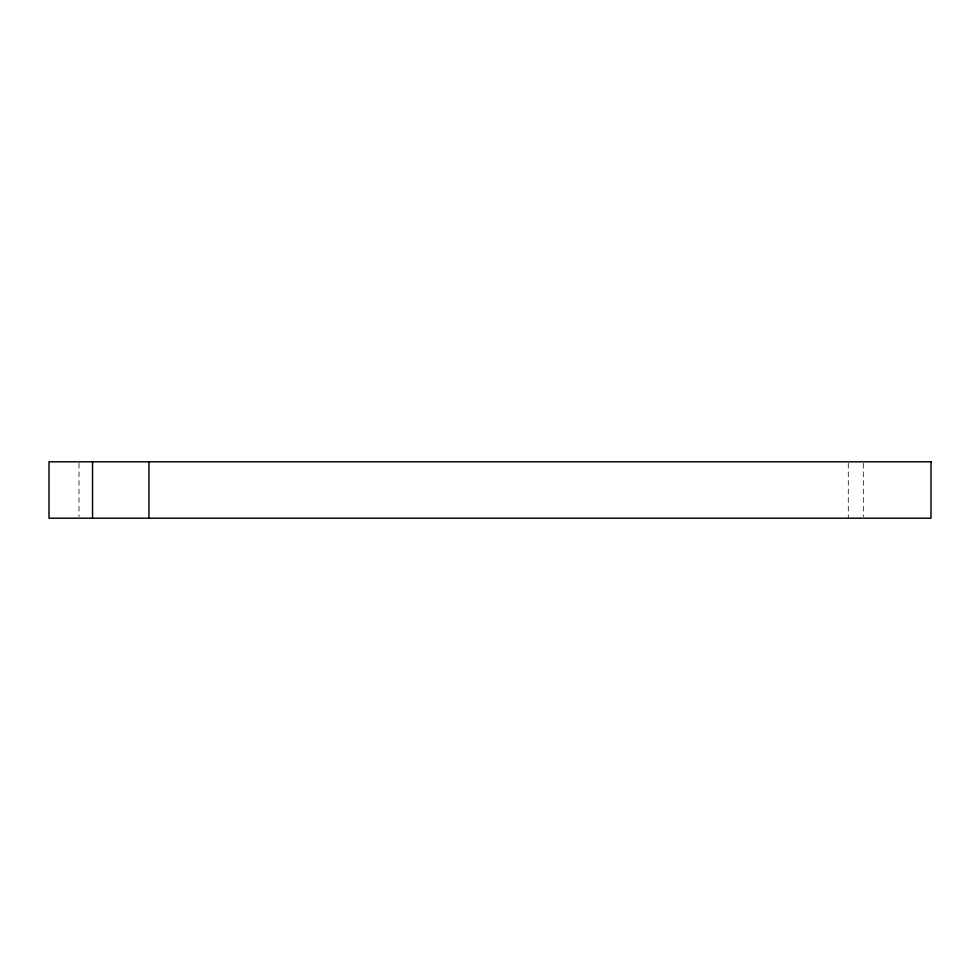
<?xml version="1.0" encoding="UTF-8"?>
<svg xmlns="http://www.w3.org/2000/svg" width="980" height="980" viewBox="0 0 980 980"><rect width="100%" height="100%" fill="white"/><g stroke="black" fill="none" stroke-linecap="round" stroke-linejoin="round"><path stroke-width="0.73" stroke-dasharray="4.9 3.68" d="M863.319 463.32L863.319 516.681M848.288 463.32L848.288 518.2M79.013 463.32L79.013 516.681"/><path stroke-width="1.47" d="M148.948 461.801L148.948 518.2M92.549 461.801L92.549 518.2M931 461.801L49 461.801L49 518.2L931 518.2L931 461.801"/></g></svg>
